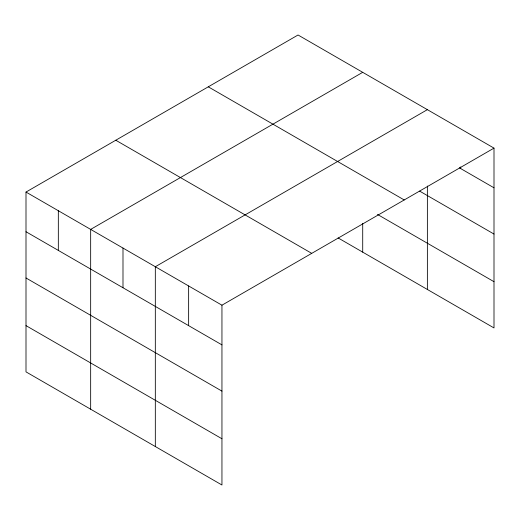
<?xml version="1.0" encoding="UTF-8"?>
<svg xmlns="http://www.w3.org/2000/svg" width="520" height="520" viewBox="0 0 520 520"><rect width="100%" height="100%" fill="white"/><g stroke="black" fill="none" stroke-linecap="round" stroke-linejoin="round"><path stroke-width="0.78" d="M26 192.062L221.949 305.195L221.949 485.004L26 371.878L26 192.062L298.051 34.996L494 148.122L494 327.938L338.117 237.939M362.713 72.326L90.662 229.398L90.662 409.207M427.375 109.662L155.324 266.728L155.324 446.543M221.949 305.195L494 148.122M459.303 167.772L494 187.805M419.647 191.119L494 234.052M208.273 86.827L404.222 199.959M377.475 214.422L494 281.697M115.778 140.231L311.727 253.357M26 231.744L221.949 344.877M26 277.986L221.949 391.118M26 325.631L221.949 438.763M460.688 166.953L460.688 168.578M427.375 186.017L427.375 289.471M362.713 223.438L362.713 252.142M188.636 285.961L188.636 325.644M122.993 248.06L122.993 287.742M58.331 210.73L58.331 250.413"/></g></svg>
